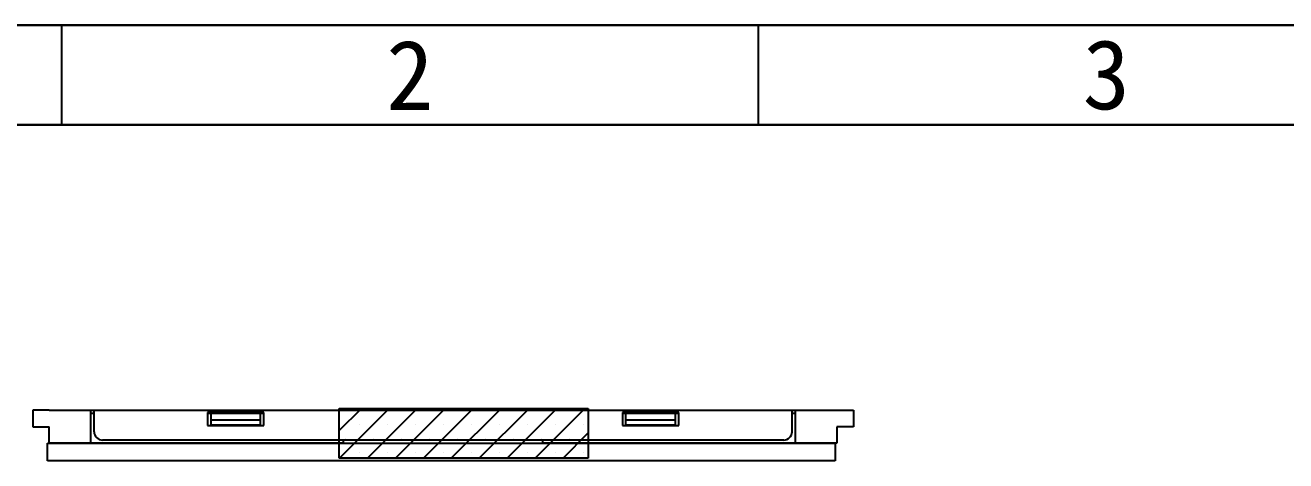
# Model space of a CAD drawing. Header units: millimetres. Extents: x 958 to 1294, y 45 to 284.
# Drawn here: x 998.2 to 1074.1, y 258.2 to 284.4 of the extents above; entities that cross this region are included whole.
import ezdxf
from ezdxf.enums import TextEntityAlignment as Align

# ---------------------------------------------------------------- set-up
doc = ezdxf.new("R2010")
doc.units = ezdxf.units.MM
doc.layers.add('TAPE A', color=2, linetype='Continuous')
doc.layers.add('序号', color=6, linetype='Continuous')
doc.styles.add('STYLE1', font='SIMFANG.TTF')

msp = doc.modelspace()

# ---------------------------------------------------------------- linework, layer by layer
at = {"color": 0}
for p, q in [((1294.115, 284.44), (958.406, 284.44)), ((958.406, 284.44), (1287.533, 284.44)), ((1000.37, 284.44), (1000.37, 278.446)), ((1042.334, 284.44), (1042.334, 278.446)), ((964.401, 278.446), (1288.12, 278.446)), ((1288.12, 278.446), (964.401, 278.446)), ((999.63, 261.269), (998.63, 261.269)), ((998.63, 261.269), (998.63, 260.269)), ((999.63, 261.269), (1002.13, 261.269)), ((1002.13, 259.269), (1002.13, 261.269)), ((1044.58, 261.269), (1047.08, 261.269)), ((1044.58, 259.269), (1044.58, 261.269)), ((1047.08, 261.269), (1048.08, 261.269)), ((1048.08, 261.269), (1048.08, 260.269)), ((1002.13, 261.089), (1002.33, 261.089)), ((1009.155, 261.089), (1012.555, 261.089)), ((1012.355, 261.089), (1009.355, 261.089)), ((1009.355, 261.089), (1009.355, 260.389)), ((1009.355, 260.689), (1012.355, 260.689)), ((1012.355, 260.389), (1012.355, 261.089)), ((1034.155, 261.089), (1037.555, 261.089)), ((1037.355, 261.089), (1034.355, 261.089)), ((1034.355, 261.089), (1034.355, 260.389)), ((1034.355, 260.689), (1037.355, 260.689)), ((1037.355, 260.389), (1037.355, 261.089)), ((1044.38, 261.089), (1044.58, 261.089)), ((998.63, 260.269), (999.63, 260.269)), ((999.63, 259.269), (999.63, 260.269)), ((1009.355, 260.389), (1012.355, 260.389)), ((1034.355, 260.389), (1037.355, 260.389)), ((1047.08, 260.269), (1047.08, 259.269)), ((1048.08, 260.269), (1047.08, 260.269)), ((1017.355, 259.269), (999.63, 259.269)), ((1017.355, 259.269), (1017.355, 259.469)), ((1029.355, 259.269), (1029.355, 259.469)), ((1047.08, 259.269), (1029.355, 259.269))]:
    msp.add_line(p, q, dxfattribs=at)
at = {"color": 0, "linetype": 'Continuous'}
for p, q in [((1012.555, 261.089), (1009.155, 261.089)), ((1037.555, 261.089), (1034.155, 261.089))]:
    msp.add_line(p, q, dxfattribs=at)
at = {"layer": 'TAPE A', "color": 0}
for p, q in [((1017.102, 261.375), (1032.102, 261.375)), ((1017.102, 258.375), (1017.102, 261.375)), ((1017.102, 260.046), (1018.43, 261.375)), ((1017.114, 258.375), (1020.114, 261.375)), ((1017.482, 261.269), (1017.482, 261.269)), ((1018.798, 258.375), (1021.798, 261.375)), ((1019.166, 261.269), (1019.166, 261.269)), ((1020.481, 258.375), (1023.481, 261.375)), ((1020.85, 261.269), (1020.85, 261.269)), ((1022.165, 258.375), (1025.165, 261.375)), ((1022.534, 261.269), (1022.534, 261.269)), ((1023.849, 258.375), (1026.849, 261.375)), ((1024.217, 261.269), (1024.217, 261.269)), ((1025.533, 258.375), (1028.533, 261.375)), ((1025.901, 261.269), (1025.901, 261.269)), ((1027.217, 258.375), (1030.217, 261.375)), ((1027.585, 261.269), (1027.585, 261.269)), ((1028.9, 258.375), (1031.9, 261.375)), ((1029.269, 261.269), (1029.269, 261.269)), ((1030.953, 261.269), (1030.953, 261.269)), ((1032.102, 261.375), (1032.102, 258.375)), ((1018.324, 260.427), (1018.324, 260.427)), ((1020.008, 260.427), (1020.008, 260.427)), ((1021.692, 260.427), (1021.692, 260.427)), ((1023.375, 260.427), (1023.375, 260.427)), ((1025.059, 260.427), (1025.059, 260.427)), ((1026.743, 260.427), (1026.743, 260.427)), ((1028.427, 260.427), (1028.427, 260.427)), ((1030.111, 260.427), (1030.111, 260.427)), ((1030.584, 258.375), (1032.102, 259.892)), ((1031.794, 260.427), (1031.794, 260.427)), ((999.53, 259.269), (1046.98, 259.269)), ((999.53, 258.219), (999.53, 259.269)), ((1017.482, 259.585), (1017.482, 259.585)), ((1019.166, 259.585), (1019.166, 259.585)), ((1020.85, 259.585), (1020.85, 259.585)), ((1022.534, 259.585), (1022.534, 259.585)), ((1024.217, 259.585), (1024.217, 259.585)), ((1025.901, 259.585), (1025.901, 259.585)), ((1027.585, 259.585), (1027.585, 259.585)), ((1029.269, 259.585), (1029.269, 259.585)), ((1030.953, 259.585), (1030.953, 259.585)), ((1046.98, 259.269), (1046.98, 258.219)), ((1032.102, 258.375), (1017.102, 258.375)), ((1018.324, 258.743), (1018.324, 258.743)), ((1020.008, 258.743), (1020.008, 258.743)), ((1021.692, 258.743), (1021.692, 258.743)), ((1023.375, 258.743), (1023.375, 258.743)), ((1025.059, 258.743), (1025.059, 258.743)), ((1026.743, 258.743), (1026.743, 258.743)), ((1028.427, 258.743), (1028.427, 258.743)), ((1030.111, 258.743), (1030.111, 258.743)), ((1031.794, 258.743), (1031.794, 258.743)), ((1046.98, 258.219), (999.53, 258.219))]:
    msp.add_line(p, q, dxfattribs=at)
at = {"layer": '序号', "color": 0}
for p, q in [((1002.13, 261.269), (1044.58, 261.269)), ((1002.33, 259.969), (1002.33, 261.269)), ((1044.38, 259.969), (1044.38, 261.269)), ((1012.555, 261.119), (1009.155, 261.119)), ((1009.155, 261.119), (1009.155, 260.339)), ((1012.555, 260.339), (1012.555, 261.119)), ((1037.555, 261.119), (1034.155, 261.119)), ((1034.155, 261.119), (1034.155, 260.339)), ((1037.555, 260.339), (1037.555, 261.119)), ((1009.155, 260.339), (1012.555, 260.339)), ((1034.155, 260.339), (1037.555, 260.339)), ((1043.88, 259.469), (1002.83, 259.469))]:
    msp.add_line(p, q, dxfattribs=at)
for centre, start, end in [((1002.83, 259.969), 180, 270), ((1043.88, 259.969), 270, 0)]:
    msp.add_arc(centre, 0.5, start, end, dxfattribs=at)

# ---------------------------------------------------------------- texts
at = {"color": 0, "style": 'STYLE1'}
for s, p in [('2', (1021.352, 281.443)), ('3', (1063.315, 281.443))]:
    msp.add_text(s, height=4.196, dxfattribs=at).set_placement(p, align=Align.MIDDLE)

doc.saveas('drawing.dxf')
